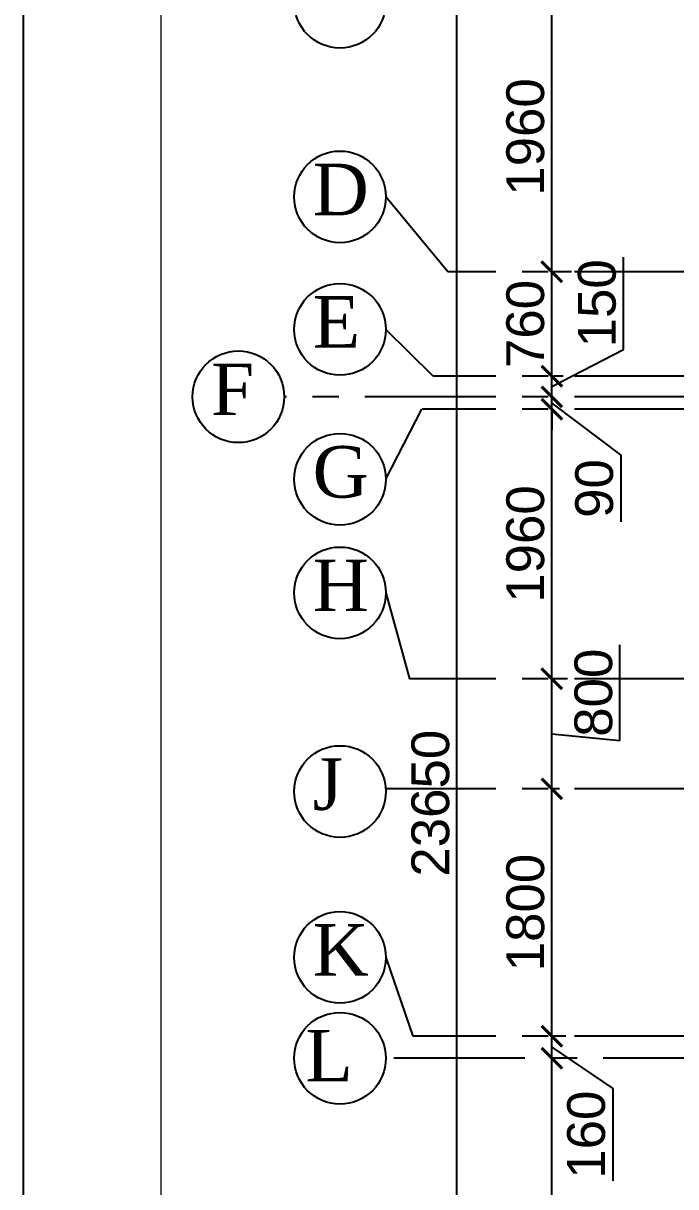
# Model space of a CAD drawing. Header units: inches. Extents: x -1898 to 127651, y -195120 to -109120.
# Drawn here: x -1898 to 2849, y -131684 to -123223 of the extents above; entities that cross this region are included whole.
import ezdxf

# ---------------------------------------------------------------- set-up
doc = ezdxf.new("R2010")
doc.units = ezdxf.units.IN
doc.header["$MEASUREMENT"] = 0
doc.linetypes.add('CENTER', pattern=[50.8, 31.75, -6.35, 6.35, -6.35])
for name, color, linetype in [('GIRD CIR', 1, 'Continuous'), ('GIRD TEXT', 4, 'Continuous'), ('GRID', 8, 'CENTER'), ('GRID DIM', 4, 'Continuous')]:
    doc.layers.add(name, color=color, linetype=linetype)
doc.layers.add('JKEC COLHAT', color=2, linetype='Continuous', lineweight=20)
doc.styles.add('T200', font='sanss___.ttf', dxfattribs={"height": 275})
doc.styles.add('T400', font='romantic.ttf')
doc.dimstyles.new('T 300', dxfattribs={"dimtxt": 275, "dimasz": 150, "dimexe": 1, "dimexo": 0, "dimgap": 50, "dimtad": 1, "dimdec": 0, "dimrnd": 5, "dimdsep": 46, "dimtxsty": 'T200', "dimblk": 'ARCHTICK', "dimcen": 2.5, "dimdle": 1, "dimclrd": 5, "dimclre": 253, "dimclrt": 4, "dimadec": 0, "dimazin": 0, "dimtfac": 1, "dimtdec": 0, "dimtmove": 2, "dimatfit": 3, "dimfxl": 0, "dimarcsym": 0})

# ---------------------------------------------------------------- blocks, each defined once
blk = doc.blocks.new('_ARCHTICK')
at = {"color": 0, "linetype": 'ByBlock', "const_width": 0.15}
blk.add_lwpolyline([(-0.5, -0.5), (0.5, 0.5)], dxfattribs=at)
blk = doc.blocks.new('*D200')
at = {"layer": 'Defpoints', "color": 0}
for p in [(1256.8, -117070.3), (1713.2, -117070.3, 14.7), (1713.2, -140720.2, 14.7)]:
    blk.add_point(p, dxfattribs=at)
at = {"layer": 'GRID DIM', "color": 253, "lineweight": -2}
for p, q in [((1713.2, -117070.3), (1255.8, -117070.3)), ((1713.2, -140720.2), (1255.8, -140720.2))]:
    blk.add_line(p, q, dxfattribs=at)
at = {"layer": 'GRID DIM', "color": 5, "lineweight": -2}
blk.add_line((1256.8, -140721.2), (1256.8, -117069.3), dxfattribs=at)
at = {"layer": 'GRID DIM', "color": 5, "lineweight": -2, "xscale": 150, "yscale": 150, "zscale": 150}
for p, rotation in [((1256.8, -117070.3), 90), ((1256.8, -140720.2), 270)]:
    blk.add_blockref('_ARCHTICK', p, dxfattribs=dict(at, rotation=rotation))
at = {"layer": 'GRID DIM', "color": 4, "insert": (1064.9, -128895.2), "char_height": 275, "attachment_point": 5, "rotation": 90, "style": 'T200'}
blk.add_mtext('23650', dxfattribs=at)
blk = doc.blocks.new('*D203')
at = {"layer": 'Defpoints', "color": 0}
for p in [(1947.3, -130750.2), (2050.6, -130750.2, 14.7), (2121.8, -134060.2, 14.7)]:
    blk.add_point(p, dxfattribs=at)
at = {"layer": 'GRID DIM', "color": 253, "lineweight": -2}
for p, q in [((2050.6, -130750.2), (1946.3, -130750.2)), ((2121.8, -134060.2), (1946.3, -134060.2))]:
    blk.add_line(p, q, dxfattribs=at)
at = {"layer": 'GRID DIM', "color": 5, "lineweight": -2}
blk.add_line((1947.3, -134061.2), (1947.3, -130749.2), dxfattribs=at)
at = {"layer": 'GRID DIM', "color": 5, "lineweight": -2, "xscale": 150, "yscale": 150, "zscale": 150}
for p, rotation in [((1947.3, -130750.2), 90), ((1947.3, -134060.2), 270)]:
    blk.add_blockref('_ARCHTICK', p, dxfattribs=dict(at, rotation=rotation))
at = {"layer": 'GRID DIM', "color": 4, "insert": (1755.4, -132405.2), "char_height": 275, "attachment_point": 5, "rotation": 90, "style": 'T200'}
blk.add_mtext('3310', dxfattribs=at)
blk = doc.blocks.new('*D204')
at = {"layer": 'Defpoints', "color": 0}
for p in [(1947.3, -130590.2), (2048, -130590.2, 14.7), (2050.6, -130750.2, 14.7)]:
    blk.add_point(p, dxfattribs=at)
at = {"layer": 'GRID DIM', "color": 253, "lineweight": -2}
for p, q in [((2048, -130590.2), (1946.3, -130590.2)), ((2050.6, -130750.2), (1946.3, -130750.2))]:
    blk.add_line(p, q, dxfattribs=at)
at = {"layer": 'GRID DIM', "color": 5, "lineweight": -2}
for p, q in [((1947.3, -130751.2), (1947.3, -130589.2)), ((1947.3, -130670.2), (2389.8, -130969.7)), ((2389.8, -130969.7), (2389.8, -131641.9))]:
    blk.add_line(p, q, dxfattribs=at)
at = {"layer": 'GRID DIM', "color": 5, "lineweight": -2, "xscale": 150, "yscale": 150, "zscale": 150}
for p, rotation in [((1947.3, -130590.2), 90), ((1947.3, -130750.2), 270)]:
    blk.add_blockref('_ARCHTICK', p, dxfattribs=dict(at, rotation=rotation))
at = {"layer": 'GRID DIM', "color": 4, "insert": (2198, -131305.8), "char_height": 275, "attachment_point": 5, "rotation": 90, "style": 'T200'}
blk.add_mtext('160', dxfattribs=at)
blk = doc.blocks.new('*D205')
at = {"layer": 'Defpoints', "color": 0}
for p in [(1947.3, -128790.2), (2002, -128790.2, 14.7), (2048, -130590.2, 14.7)]:
    blk.add_point(p, dxfattribs=at)
at = {"layer": 'GRID DIM', "color": 253, "lineweight": -2}
for p, q in [((2002, -128790.2), (1946.3, -128790.2)), ((2048, -130590.2), (1946.3, -130590.2))]:
    blk.add_line(p, q, dxfattribs=at)
at = {"layer": 'GRID DIM', "color": 5, "lineweight": -2}
blk.add_line((1947.3, -130591.2), (1947.3, -128789.2), dxfattribs=at)
at = {"layer": 'GRID DIM', "color": 5, "lineweight": -2, "xscale": 150, "yscale": 150, "zscale": 150}
for p, rotation in [((1947.3, -128790.2), 90), ((1947.3, -130590.2), 270)]:
    blk.add_blockref('_ARCHTICK', p, dxfattribs=dict(at, rotation=rotation))
at = {"layer": 'GRID DIM', "color": 4, "insert": (1755.6, -129690.2), "char_height": 275, "attachment_point": 5, "rotation": 90, "style": 'T200'}
blk.add_mtext('1800', dxfattribs=at)
blk = doc.blocks.new('*D206')
at = {"layer": 'Defpoints', "color": 0}
for p in [(1947.3, -127990.2), (2061.1, -127990.2, 14.7), (2002, -128790.2, 14.7)]:
    blk.add_point(p, dxfattribs=at)
at = {"layer": 'GRID DIM', "color": 5, "lineweight": -2}
for p, q in [((2442.5, -128440.2), (2442.5, -127743.4)), ((1947.3, -128791.2), (1947.3, -127989.2)), ((1947.3, -128390.2), (2442.5, -128440.2))]:
    blk.add_line(p, q, dxfattribs=at)
at = {"layer": 'GRID DIM', "color": 253, "lineweight": -2}
for p, q in [((2061.1, -127990.2), (1946.3, -127990.2)), ((2002, -128790.2), (1946.3, -128790.2))]:
    blk.add_line(p, q, dxfattribs=at)
at = {"layer": 'GRID DIM', "color": 5, "lineweight": -2, "xscale": 150, "yscale": 150, "zscale": 150}
for p, rotation in [((1947.3, -127990.2), 90), ((1947.3, -128790.2), 270)]:
    blk.add_blockref('_ARCHTICK', p, dxfattribs=dict(at, rotation=rotation))
at = {"layer": 'GRID DIM', "color": 4, "insert": (2250.8, -128091.8), "char_height": 275, "attachment_point": 5, "rotation": 90, "style": 'T200'}
blk.add_mtext('800', dxfattribs=at)
blk = doc.blocks.new('*D207')
at = {"layer": 'Defpoints', "color": 0}
for p in [(1947.3, -126030.2, 14.7), (1947.3, -126030.2), (2061.1, -127990.2, 14.7)]:
    blk.add_point(p, dxfattribs=at)
at = {"layer": 'GRID DIM', "color": 5, "lineweight": -2}
blk.add_line((1947.3, -127991.2), (1947.3, -126029.2), dxfattribs=at)
at = {"layer": 'GRID DIM', "color": 253, "lineweight": -2}
for p, q in [((1947.3, -126030.2), (1948.3, -126030.2)), ((2061.1, -127990.2), (1946.3, -127990.2))]:
    blk.add_line(p, q, dxfattribs=at)
at = {"layer": 'GRID DIM', "color": 5, "lineweight": -2, "xscale": 150, "yscale": 150, "zscale": 150}
for p, rotation in [((1947.3, -126030.2), 90), ((1947.3, -127990.2), 270)]:
    blk.add_blockref('_ARCHTICK', p, dxfattribs=dict(at, rotation=rotation))
at = {"layer": 'GRID DIM', "color": 4, "insert": (1755.4, -127010.2), "char_height": 275, "attachment_point": 5, "rotation": 90, "style": 'T200'}
blk.add_mtext('1960', dxfattribs=at)
blk = doc.blocks.new('*D208')
at = {"layer": 'Defpoints', "color": 0}
for p in [(1947.3, -125939.8, 14.7), (1947.3, -125939.8), (1947.3, -126030.2, 14.7)]:
    blk.add_point(p, dxfattribs=at)
at = {"layer": 'GRID DIM', "color": 5, "lineweight": -2}
for p, q in [((1947.3, -125939.8), (1947.3, -125789.8)), ((1947.3, -126030.2), (1947.3, -125939.8)), ((1947.3, -126030.2), (1947.3, -125939.8)), ((1947.3, -125985), (2448.2, -126363.4)), ((1947.3, -126030.2), (1947.3, -126180.2)), ((2448.2, -126363.4), (2448.2, -126850.1))]:
    blk.add_line(p, q, dxfattribs=at)
at = {"layer": 'GRID DIM', "color": 253, "lineweight": -2}
for p, q in [((1947.3, -125939.8), (1948.3, -125939.8)), ((1947.3, -126030.2), (1948.3, -126030.2))]:
    blk.add_line(p, q, dxfattribs=at)
at = {"layer": 'GRID DIM', "color": 5, "lineweight": -2, "xscale": 150, "yscale": 150, "zscale": 150}
for p, rotation in [((1947.3, -125939.8), 270), ((1947.3, -126030.2), 90)]:
    blk.add_blockref('_ARCHTICK', p, dxfattribs=dict(at, rotation=rotation))
at = {"layer": 'GRID DIM', "color": 4, "insert": (2256.6, -126606.7), "char_height": 275, "attachment_point": 5, "rotation": 90, "style": 'T200'}
blk.add_mtext('90', dxfattribs=at)
blk = doc.blocks.new('*D209')
at = {"layer": 'Defpoints', "color": 0}
for p in [(1947.3, -125790.2), (2030.4, -125790.2, 14.7), (1947.3, -125939.8, 14.7)]:
    blk.add_point(p, dxfattribs=at)
at = {"layer": 'GRID DIM', "color": 5, "lineweight": -2}
for p, q in [((2467.8, -125596.1), (2467.8, -124923.8)), ((1947.3, -125865), (2467.8, -125596.1)), ((1947.3, -125940.8), (1947.3, -125789.2))]:
    blk.add_line(p, q, dxfattribs=at)
at = {"layer": 'GRID DIM', "color": 253, "lineweight": -2}
for p, q in [((2030.4, -125790.2), (1946.3, -125790.2)), ((1947.3, -125939.8), (1948.3, -125939.8))]:
    blk.add_line(p, q, dxfattribs=at)
at = {"layer": 'GRID DIM', "color": 5, "lineweight": -2, "xscale": 150, "yscale": 150, "zscale": 150}
for p, rotation in [((1947.3, -125790.2), 90), ((1947.3, -125939.8), 270)]:
    blk.add_blockref('_ARCHTICK', p, dxfattribs=dict(at, rotation=rotation))
at = {"layer": 'GRID DIM', "color": 4, "insert": (2276.2, -125259.9), "char_height": 275, "attachment_point": 5, "rotation": 90, "style": 'T200'}
blk.add_mtext('150', dxfattribs=at)
blk = doc.blocks.new('*D210')
at = {"layer": 'Defpoints', "color": 0}
for p in [(1947.3, -125030.2), (2091.4, -125030.2, 14.7), (2030.4, -125790.2, 14.7)]:
    blk.add_point(p, dxfattribs=at)
at = {"layer": 'GRID DIM', "color": 253, "lineweight": -2}
for p, q in [((2091.4, -125030.2), (1946.3, -125030.2)), ((2030.4, -125790.2), (1946.3, -125790.2))]:
    blk.add_line(p, q, dxfattribs=at)
at = {"layer": 'GRID DIM', "color": 5, "lineweight": -2}
blk.add_line((1947.3, -125791.2), (1947.3, -125029.2), dxfattribs=at)
at = {"layer": 'GRID DIM', "color": 5, "lineweight": -2, "xscale": 150, "yscale": 150, "zscale": 150}
for p, rotation in [((1947.3, -125030.2), 90), ((1947.3, -125790.2), 270)]:
    blk.add_blockref('_ARCHTICK', p, dxfattribs=dict(at, rotation=rotation))
at = {"layer": 'GRID DIM', "color": 4, "insert": (1755.4, -125410.2), "char_height": 275, "attachment_point": 5, "rotation": 90, "style": 'T200'}
blk.add_mtext('760', dxfattribs=at)
blk = doc.blocks.new('*D211')
at = {"layer": 'Defpoints', "color": 0}
for p in [(1947.3, -123070.2), (2241.3, -123070.2, 14.7), (2091.4, -125030.2, 14.7)]:
    blk.add_point(p, dxfattribs=at)
at = {"layer": 'GRID DIM', "color": 253, "lineweight": -2}
for p, q in [((2241.3, -123070.2), (1946.3, -123070.2)), ((2091.4, -125030.2), (1946.3, -125030.2))]:
    blk.add_line(p, q, dxfattribs=at)
at = {"layer": 'GRID DIM', "color": 5, "lineweight": -2}
blk.add_line((1947.3, -125031.2), (1947.3, -123069.2), dxfattribs=at)
at = {"layer": 'GRID DIM', "color": 5, "lineweight": -2, "xscale": 150, "yscale": 150, "zscale": 150}
for p, rotation in [((1947.3, -123070.2), 90), ((1947.3, -125030.2), 270)]:
    blk.add_blockref('_ARCHTICK', p, dxfattribs=dict(at, rotation=rotation))
at = {"layer": 'GRID DIM', "color": 4, "insert": (1755.4, -124050.2), "char_height": 275, "attachment_point": 5, "rotation": 90, "style": 'T200'}
blk.add_mtext('1960', dxfattribs=at)

msp = doc.modelspace()

# ---------------------------------------------------------------- linework, layer by layer
at = {"layer": 'Defpoints', "ltscale": 0.2}
msp.add_lwpolyline([(-1898.4, -195120.3), (120101.6, -195120.3), (120101.6, -109120.3), (-1898.4, -109120.3)], close=True, dxfattribs=at)
at = {"layer": 'GIRD CIR'}
for centre in [(406.1, -123070.2, 14.7), (406.1, -124485.9, 14.7), (406.1, -125449.5, 14.7), (-333.3, -125939.8, 14.7), (406.1, -126539.4, 14.7), (406.1, -127365.3, 14.7), (406.1, -128810.2, 14.7), (406.1, -130016.3, 14.7), (406.1, -130750.2, 14.7)]:
    msp.add_circle(centre, 333.3, dxfattribs=at)
at = {"layer": 'GRID', "ltscale": 30}
for p, q in [((1190.2, -125030.2, 14.7), (739.5, -124485.9, 14.7)), ((86883.8, -125030.2, 14.7), (1190.2, -125030.2, 14.7)), ((1084.7, -125790.2, 14.7), (739.5, -125449.5, 14.7)), ((86883.8, -125790.2, 14.7), (1084.7, -125790.2, 14.7)), ((86883.8, -125939.8, 14.7), (0, -125939.8, 14.7)), ((739.5, -126539.4, 14.7), (1000.5, -126030.2, 14.7)), ((86883.8, -126030.2, 14.7), (1000.5, -126030.2, 14.7)), ((739.5, -127365.3, 14.7), (912, -127990.2, 14.7)), ((86883.8, -127990.2, 14.7), (912, -127990.2, 14.7)), ((86883.8, -128790.2, 14.7), (739.5, -128790.2, 14.7)), ((739.5, -130016.3, 14.7), (936.5, -130590.2, 14.7)), ((86883.8, -130590.2, 14.7), (936.5, -130590.2, 14.7)), ((87093.8, -130750.2, 14.7), (739.5, -130750.2, 14.7))]:
    msp.add_line(p, q, dxfattribs=at)
at = {"layer": 'JKEC COLHAT', "ltscale": 0.2}
msp.add_lwpolyline([(-898.4, -194120.3), (119101.6, -194120.3), (119101.6, -110120.3), (-898.4, -110120.3)], close=True, dxfattribs=at)

# ---------------------------------------------------------------- texts
at = {"layer": 'GIRD TEXT', "ltscale": 7, "style": 'T400'}
for s, p in [('D', (206.6, -124619.3)), ('E', (206.6, -125582.8)), ('F', (-532.8, -126073.1)), ('G', (206.6, -126672.8)), ('H', (206.6, -127498.6)), ('J', (206.6, -128943.5)), ('K', (206.6, -130149.6)), ('L', (154, -130918.6))]:
    msp.add_text(s, height=375, dxfattribs=at).set_placement(p)

# ---------------------------------------------------------------- dimensions: what is measured, and where the dimension line sits
at = {"layer": 'GRID DIM'}
for base, p1, p2, picture, middle in [((1256.8, -117070.3), (1713.2, -140720.2, 14.7), (1713.2, -117070.3, 14.7), '*D200', (1064.9, -128895.2)), ((1947.3, -123070.2), (2091.4, -125030.2, 14.7), (2241.3, -123070.2, 14.7), '*D211', (1755.4, -124050.2)), ((1947.3, -125030.2), (2030.4, -125790.2, 14.7), (2091.4, -125030.2, 14.7), '*D210', (1755.4, -125410.2)), ((1947.3, -126030.2), (2061.1, -127990.2, 14.7), (1947.3, -126030.2, 14.7), '*D207', (1755.4, -127010.2)), ((1947.3, -128790.2), (2048, -130590.2, 14.7), (2002, -128790.2, 14.7), '*D205', (1755.6, -129690.2)), ((1947.3, -130750.2), (2121.8, -134060.2, 14.7), (2050.6, -130750.2, 14.7), '*D203', (1755.4, -132405.2))]:
    dim = msp.add_linear_dim(base=base, p1=p1, p2=p2, angle=90, dimstyle='T 300', dxfattribs=at)
    dim.commit()
    dim.dimension.update_dxf_attribs({"geometry": picture, "text_midpoint": middle})
for base, p1, p2, picture, middle in [((1947.3, -125790.2), (1947.3, -125939.8, 14.7), (2030.4, -125790.2, 14.7), '*D209', (2467.8, -125546.1)), ((1947.3, -125939.8), (1947.3, -126030.2, 14.7), (1947.3, -125939.8, 14.7), '*D208', (2448.2, -126413.4)), ((1947.3, -127990.2), (2002, -128790.2, 14.7), (2061.1, -127990.2, 14.7), '*D206', (2442.5, -128390.2)), ((1947.3, -130590.2), (2050.6, -130750.2, 14.7), (2048, -130590.2, 14.7), '*D204', (2389.8, -131019.7))]:
    dim = msp.add_linear_dim(base=base, p1=p1, p2=p2, angle=90, dimstyle='T 300', override={"dimtmove": 1}, dxfattribs=at)
    dim.commit()
    dim.dimension.update_dxf_attribs({"geometry": picture, "text_midpoint": middle, "dimtype": 160})

doc.saveas('drawing.dxf')
